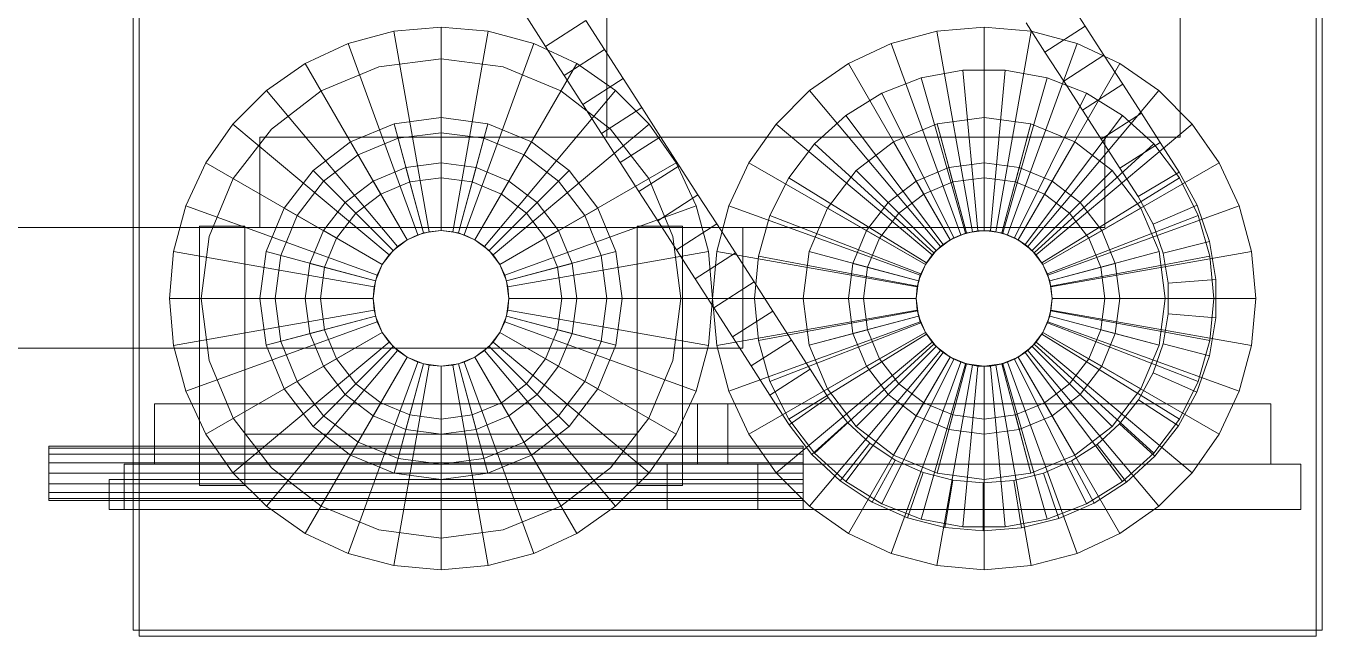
# Model space of a CAD drawing. Header units: millimetres. Extents: x -191664 to 191490, y -197311 to 10263.
# Drawn here: x 57129.5 to 57559.1, y 1814.5 to 2016.9 of the extents above; entities that cross this region are included whole.
import ezdxf

# ---------------------------------------------------------------- set-up
doc = ezdxf.new("R2010")
doc.units = ezdxf.units.MM
doc.layers.add('lateral_secador', color=7, linetype='Continuous', lineweight=0)

msp = doc.modelspace()

# ---------------------------------------------------------------- linework, layer by layer
at = {"layer": 'lateral_secador', "color": 55, "true_color": 0xb9a24b}
for p, q in [((57165.12, 2316.5), (57165.12, 1816.5)), ((57559.12, 1816.5), (57559.12, 2316.5)), ((57165.12, 1816.5), (57167.12, 1816.5)), ((57167.12, 1816.5), (57167.12, 1814.5)), ((57167.12, 1814.5), (57557.12, 1814.5)), ((57557.12, 1814.5), (57557.12, 1816.5)), ((57557.12, 1816.5), (57559.12, 1816.5))]:
    msp.add_line(p, q, dxfattribs=at)
at = {"layer": 'lateral_secador', "color": 43, "true_color": 0xc7ad4e}
for p, q in [((57167.12, 2316.5), (57167.12, 1816.5)), ((57557.12, 1816.5), (57557.12, 2316.5)), ((57167.12, 1816.5), (57557.12, 1816.5))]:
    msp.add_line(p, q, dxfattribs=at)
at = {"layer": 'lateral_secador', "color": 8, "true_color": 0x657a85}
for p, q in [((57474.45, 2026.48), (57480.64, 2016.84)), ((57301.75, 2010.13), (57295.55, 2019.77)), ((57315.11, 2018.72), (57301.75, 2010.13)), ((57321.3, 2009.08), (57315.11, 2018.72)), ((57461.09, 2017.9), (57467.28, 2008.26)), ((57467.28, 2008.26), (57480.64, 2016.84)), ((57480.64, 2016.84), (57486.84, 2007.21)), ((57307.94, 2000.49), (57301.75, 2010.13)), ((57321.3, 2009.08), (57307.94, 2000.49)), ((57327.5, 1999.44), (57321.3, 2009.08)), ((57467.28, 2008.26), (57473.48, 1998.62)), ((57473.48, 1998.62), (57486.84, 2007.21)), ((57486.84, 2007.21), (57493.03, 1997.57)), ((57314.14, 1990.86), (57307.94, 2000.49)), ((57327.5, 1999.44), (57314.14, 1990.86)), ((57333.69, 1989.8), (57327.5, 1999.44)), ((57473.48, 1998.62), (57479.68, 1988.98)), ((57479.68, 1988.98), (57493.03, 1997.57)), ((57493.03, 1997.57), (57499.23, 1987.93)), ((57320.34, 1981.22), (57314.14, 1990.86)), ((57333.69, 1989.8), (57320.34, 1981.22)), ((57339.89, 1980.17), (57333.69, 1989.8)), ((57479.68, 1988.98), (57485.87, 1979.34)), ((57485.87, 1979.34), (57499.23, 1987.93)), ((57499.23, 1987.93), (57505.43, 1978.29)), ((57326.53, 1971.58), (57320.34, 1981.22)), ((57339.89, 1980.17), (57326.53, 1971.58)), ((57346.09, 1970.53), (57339.89, 1980.17)), ((57485.87, 1979.34), (57492.07, 1969.7)), ((57492.07, 1969.7), (57505.43, 1978.29)), ((57505.43, 1978.29), (57511.78, 1968.4)), ((57332.73, 1961.94), (57326.53, 1971.58)), ((57346.09, 1970.53), (57332.73, 1961.94)), ((57352.28, 1960.89), (57346.09, 1970.53)), ((57492.07, 1969.7), (57498.11, 1960.32)), ((57498.11, 1960.32), (57511.78, 1968.4)), ((57511.78, 1968.4), (57517.67, 1957.49)), ((57338.92, 1952.3), (57332.73, 1961.94)), ((57352.28, 1960.89), (57338.92, 1952.3)), ((57358.48, 1951.25), (57352.28, 1960.89)), ((57498.11, 1960.32), (57503.13, 1951.1)), ((57503.13, 1951.1), (57517.67, 1957.49)), ((57517.67, 1957.49), (57521.81, 1945.42)), ((57345.12, 1942.66), (57338.92, 1952.3)), ((57358.48, 1951.25), (57345.12, 1942.66)), ((57364.68, 1941.61), (57358.48, 1951.25)), ((57503.13, 1951.1), (57506.42, 1941.52)), ((57351.32, 1933.02), (57345.12, 1942.66)), ((57506.42, 1941.52), (57521.81, 1945.42)), ((57521.81, 1945.42), (57523.91, 1932.83)), ((57364.68, 1941.61), (57351.32, 1933.02)), ((57370.87, 1931.97), (57364.68, 1941.61)), ((57506.42, 1941.52), (57508.08, 1931.53)), ((57357.51, 1923.39), (57351.32, 1933.02)), ((57370.87, 1931.97), (57357.51, 1923.39)), ((57377.07, 1922.33), (57370.87, 1931.97)), ((57508.08, 1931.53), (57523.91, 1932.83)), ((57508.08, 1931.53), (57508.08, 1921.4)), ((57523.91, 1932.83), (57523.9, 1920.07)), ((57363.71, 1913.75), (57357.51, 1923.39)), ((57377.07, 1922.33), (57363.71, 1913.75)), ((57383.26, 1912.7), (57377.07, 1922.33)), ((57508.08, 1921.4), (57506.4, 1911.41)), ((57508.08, 1921.4), (57523.9, 1920.07)), ((57523.9, 1920.07), (57521.79, 1907.49)), ((57369.91, 1904.11), (57363.71, 1913.75)), ((57383.26, 1912.7), (57369.91, 1904.11)), ((57389.46, 1903.06), (57383.26, 1912.7)), ((57506.4, 1911.41), (57503.1, 1901.83)), ((57506.4, 1911.41), (57521.79, 1907.49)), ((57521.79, 1907.49), (57517.63, 1895.43)), ((57376.1, 1894.47), (57369.91, 1904.11)), ((57389.46, 1903.06), (57376.1, 1894.47)), ((57395.47, 1893.69), (57389.46, 1903.06)), ((57503.1, 1901.83), (57498.26, 1892.93)), ((57503.1, 1901.83), (57517.63, 1895.43)), ((57382.48, 1884.56), (57376.1, 1894.47)), ((57517.63, 1895.43), (57511.53, 1884.22)), ((57395.47, 1893.69), (57382.48, 1884.56)), ((57401.82, 1885.38), (57395.47, 1893.69)), ((57498.26, 1892.93), (57492.02, 1884.95)), ((57498.26, 1892.93), (57511.53, 1884.22)), ((57390.06, 1874.71), (57382.48, 1884.56)), ((57401.82, 1885.38), (57390.06, 1874.71)), ((57409.23, 1878.47), (57401.82, 1885.38)), ((57492.02, 1884.95), (57484.55, 1878.11)), ((57492.02, 1884.95), (57503.67, 1874.17)), ((57511.53, 1884.22), (57503.67, 1874.17)), ((57409.23, 1878.47), (57399.39, 1866)), ((57417.67, 1872.88), (57409.23, 1878.47)), ((57484.55, 1878.11), (57476.05, 1872.6)), ((57484.55, 1878.11), (57494.26, 1865.55)), ((57399.39, 1866), (57390.06, 1874.71)), ((57503.67, 1874.17), (57494.26, 1865.55)), ((57417.67, 1872.88), (57410.03, 1858.96)), ((57426.93, 1868.75), (57417.67, 1872.88)), ((57426.93, 1868.75), (57421.69, 1853.76)), ((57436.73, 1866.21), (57426.93, 1868.75)), ((57476.05, 1872.6), (57466.76, 1868.56)), ((57476.05, 1872.6), (57483.56, 1858.61)), ((57410.03, 1858.96), (57399.39, 1866)), ((57436.73, 1866.21), (57434.04, 1850.56)), ((57446.83, 1865.32), (57436.73, 1866.21)), ((57446.83, 1865.32), (57446.75, 1849.45)), ((57456.92, 1866.12), (57446.83, 1865.32)), ((57466.76, 1868.56), (57456.92, 1866.12)), ((57456.92, 1866.12), (57459.47, 1850.44)), ((57466.76, 1868.56), (57471.85, 1853.52)), ((57494.26, 1865.55), (57483.56, 1858.61)), ((57421.69, 1853.76), (57410.03, 1858.96)), ((57483.56, 1858.61), (57471.85, 1853.52)), ((57434.04, 1850.56), (57421.69, 1853.76)), ((57471.85, 1853.52), (57459.47, 1850.44)), ((57446.75, 1849.45), (57434.04, 1850.56)), ((57459.47, 1850.44), (57446.75, 1849.45))]:
    msp.add_line(p, q, dxfattribs=at)
at = {"layer": 'lateral_secador', "color": 142, "true_color": 0x159eb4}
for p, q in [((57322.12, 2020), (57322.12, 1980)), ((57512.12, 1980), (57512.12, 2020)), ((57322.12, 1980), (57512.12, 1980))]:
    msp.add_line(p, q, dxfattribs=at)
at = {"layer": 'lateral_secador', "color": 252, "true_color": 0x8ba19a}
for p, q in [((57251.49, 2015.13), (57236.33, 2011.07)), ((57267.12, 2016.5), (57251.49, 2015.13)), ((57263.21, 1948.66), (57251.49, 2015.13)), ((57282.74, 2015.13), (57267.12, 2016.5)), ((57267.12, 1949), (57267.12, 2016.5)), ((57271.02, 1948.66), (57282.74, 2015.13)), ((57297.9, 2011.07), (57282.74, 2015.13)), ((57431.49, 2015.13), (57416.33, 2011.07)), ((57447.12, 2016.5), (57431.49, 2015.13)), ((57443.21, 1948.66), (57431.49, 2015.13)), ((57462.74, 2015.13), (57447.12, 2016.5)), ((57447.12, 1949), (57447.12, 2016.5)), ((57451.02, 1948.66), (57462.74, 2015.13)), ((57477.9, 2011.07), (57462.74, 2015.13)), ((57236.33, 2011.07), (57222.12, 2004.44)), ((57259.42, 1947.64), (57236.33, 2011.07)), ((57274.81, 1947.64), (57297.9, 2011.07)), ((57312.12, 2004.44), (57297.9, 2011.07)), ((57416.33, 2011.07), (57402.12, 2004.44)), ((57439.42, 1947.64), (57416.33, 2011.07)), ((57454.81, 1947.64), (57477.9, 2011.07)), ((57492.12, 2004.44), (57477.9, 2011.07)), ((57222.12, 2004.44), (57209.26, 1995.44)), ((57255.87, 1945.99), (57222.12, 2004.44)), ((57278.37, 1945.99), (57312.12, 2004.44)), ((57324.97, 1995.44), (57312.12, 2004.44)), ((57402.12, 2004.44), (57389.26, 1995.44)), ((57435.87, 1945.99), (57402.12, 2004.44)), ((57440.09, 2002.29), (57426.29, 1999.71)), ((57454.14, 2002.29), (57440.09, 2002.29)), ((57445.04, 1948.9), (57440.09, 2002.29)), ((57449.19, 1948.9), (57454.14, 2002.29)), ((57467.95, 1999.71), (57454.14, 2002.29)), ((57458.37, 1945.99), (57492.12, 2004.44)), ((57504.97, 1995.44), (57492.12, 2004.44)), ((57426.29, 1999.71), (57413.19, 1994.64)), ((57440.96, 1948.14), (57426.29, 1999.71)), ((57453.27, 1948.14), (57467.95, 1999.71)), ((57481.04, 1994.64), (57467.95, 1999.71)), ((57209.26, 1995.44), (57198.17, 1984.35)), ((57252.65, 1943.74), (57209.26, 1995.44)), ((57281.58, 1943.74), (57324.97, 1995.44)), ((57336.06, 1984.35), (57324.97, 1995.44)), ((57389.26, 1995.44), (57378.17, 1984.35)), ((57432.65, 1943.74), (57389.26, 1995.44)), ((57413.19, 1994.64), (57401.25, 1987.24)), ((57437.09, 1946.64), (57413.19, 1994.64)), ((57457.14, 1946.64), (57481.04, 1994.64)), ((57461.58, 1943.74), (57504.97, 1995.44)), ((57492.99, 1987.24), (57481.04, 1994.64)), ((57516.06, 1984.35), (57504.97, 1995.44)), ((57267.12, 1986.5), (57251.59, 1984.46)), ((57282.64, 1984.46), (57267.12, 1986.5)), ((57267.12, 1966.5), (57267.12, 1986.5)), ((57267.12, 1949), (57267.12, 1986.5)), ((57401.25, 1987.24), (57390.87, 1977.78)), ((57433.56, 1944.46), (57401.25, 1987.24)), ((57447.12, 1986.5), (57431.59, 1984.46)), ((57462.64, 1984.46), (57447.12, 1986.5)), ((57447.12, 1966.5), (57447.12, 1986.5)), ((57447.12, 1949), (57447.12, 1986.5)), ((57460.68, 1944.46), (57492.99, 1987.24)), ((57503.37, 1977.78), (57492.99, 1987.24)), ((57198.17, 1984.35), (57189.17, 1971.5)), ((57249.88, 1940.96), (57198.17, 1984.35)), ((57251.59, 1984.46), (57237.12, 1978.46)), ((57256.76, 1965.14), (57251.59, 1984.46)), ((57261.29, 1948.23), (57251.59, 1984.46)), ((57272.94, 1948.23), (57282.64, 1984.46)), ((57277.47, 1965.14), (57282.64, 1984.46)), ((57297.12, 1978.46), (57282.64, 1984.46)), ((57284.35, 1940.96), (57336.06, 1984.35)), ((57345.06, 1971.5), (57336.06, 1984.35)), ((57378.17, 1984.35), (57369.17, 1971.5)), ((57429.88, 1940.96), (57378.17, 1984.35)), ((57431.59, 1984.46), (57417.12, 1978.46)), ((57436.76, 1965.14), (57431.59, 1984.46)), ((57441.29, 1948.23), (57431.59, 1984.46)), ((57452.94, 1948.23), (57462.64, 1984.46)), ((57457.47, 1965.14), (57462.64, 1984.46)), ((57477.12, 1978.46), (57462.64, 1984.46)), ((57464.35, 1940.96), (57516.06, 1984.35)), ((57525.06, 1971.5), (57516.06, 1984.35)), ((57237.12, 1978.46), (57224.69, 1968.93)), ((57247.12, 1961.14), (57237.12, 1978.46)), ((57255.87, 1945.99), (57237.12, 1978.46)), ((57278.37, 1945.99), (57297.12, 1978.46)), ((57287.12, 1961.14), (57297.12, 1978.46)), ((57309.54, 1968.93), (57297.12, 1978.46)), ((57390.87, 1977.78), (57382.4, 1966.57)), ((57430.49, 1941.66), (57390.87, 1977.78)), ((57417.12, 1978.46), (57404.69, 1968.93)), ((57427.12, 1961.14), (57417.12, 1978.46)), ((57435.87, 1945.99), (57417.12, 1978.46)), ((57458.37, 1945.99), (57477.12, 1978.46)), ((57463.74, 1941.66), (57503.37, 1977.78)), ((57467.12, 1961.14), (57477.12, 1978.46)), ((57489.54, 1968.93), (57477.12, 1978.46)), ((57511.83, 1966.57), (57503.37, 1977.78)), ((57189.17, 1971.5), (57182.54, 1957.28)), ((57247.63, 1937.75), (57189.17, 1971.5)), ((57224.69, 1968.93), (57215.15, 1956.5)), ((57238.83, 1954.78), (57224.69, 1968.93)), ((57251.21, 1942.41), (57224.69, 1968.93)), ((57255.47, 1969.97), (57244.62, 1965.47)), ((57267.12, 1971.5), (57255.47, 1969.97)), ((57261.29, 1948.23), (57255.47, 1969.97)), ((57278.76, 1969.97), (57267.12, 1971.5)), ((57267.12, 1949), (57267.12, 1971.5)), ((57272.94, 1948.23), (57278.76, 1969.97)), ((57289.62, 1965.47), (57278.76, 1969.97)), ((57283.03, 1942.41), (57309.54, 1968.93)), ((57286.6, 1937.75), (57345.06, 1971.5)), ((57295.4, 1954.78), (57309.54, 1968.93)), ((57319.08, 1956.5), (57309.54, 1968.93)), ((57351.69, 1957.28), (57345.06, 1971.5)), ((57369.17, 1971.5), (57362.54, 1957.28)), ((57427.63, 1937.75), (57369.17, 1971.5)), ((57404.69, 1968.93), (57395.15, 1956.5)), ((57418.83, 1954.78), (57404.69, 1968.93)), ((57431.21, 1942.41), (57404.69, 1968.93)), ((57435.47, 1969.97), (57424.62, 1965.47)), ((57447.12, 1971.5), (57435.47, 1969.97)), ((57441.29, 1948.23), (57435.47, 1969.97)), ((57458.76, 1969.97), (57447.12, 1971.5)), ((57447.12, 1949), (57447.12, 1971.5)), ((57452.94, 1948.23), (57458.76, 1969.97)), ((57469.62, 1965.47), (57458.76, 1969.97)), ((57463.03, 1942.41), (57489.54, 1968.93)), ((57466.6, 1937.75), (57525.06, 1971.5)), ((57475.4, 1954.78), (57489.54, 1968.93)), ((57499.08, 1956.5), (57489.54, 1968.93)), ((57531.69, 1957.28), (57525.06, 1971.5)), ((57244.62, 1965.47), (57235.3, 1958.32)), ((57255.87, 1945.99), (57244.62, 1965.47)), ((57278.37, 1945.99), (57289.62, 1965.47)), ((57298.94, 1958.32), (57289.62, 1965.47)), ((57382.4, 1966.57), (57376.14, 1954)), ((57427.99, 1938.34), (57382.4, 1966.57)), ((57424.62, 1965.47), (57415.3, 1958.32)), ((57435.87, 1945.99), (57424.62, 1965.47)), ((57427.12, 1961.14), (57436.76, 1965.14)), ((57436.76, 1965.14), (57447.12, 1966.5)), ((57447.12, 1966.5), (57457.47, 1965.14)), ((57457.47, 1965.14), (57467.12, 1961.14)), ((57458.37, 1945.99), (57469.62, 1965.47)), ((57466.25, 1938.34), (57511.83, 1966.57)), ((57478.94, 1958.32), (57469.62, 1965.47)), ((57518.09, 1954), (57511.83, 1966.57)), ((57418.83, 1954.78), (57427.12, 1961.14)), ((57467.12, 1961.14), (57475.4, 1954.78)), ((57182.54, 1957.28), (57178.48, 1942.13)), ((57245.97, 1934.2), (57182.54, 1957.28)), ((57215.15, 1956.5), (57209.16, 1942.03)), ((57232.47, 1946.5), (57215.15, 1956.5)), ((57247.63, 1937.75), (57215.15, 1956.5)), ((57235.3, 1958.32), (57228.14, 1949)), ((57251.21, 1942.41), (57235.3, 1958.32)), ((57283.03, 1942.41), (57298.94, 1958.32)), ((57286.6, 1937.75), (57319.08, 1956.5)), ((57288.26, 1934.2), (57351.69, 1957.28)), ((57306.09, 1949), (57298.94, 1958.32)), ((57301.76, 1946.5), (57319.08, 1956.5)), ((57325.07, 1942.03), (57319.08, 1956.5)), ((57355.75, 1942.13), (57351.69, 1957.28)), ((57362.54, 1957.28), (57358.48, 1942.13)), ((57425.97, 1934.2), (57362.54, 1957.28)), ((57395.15, 1956.5), (57389.16, 1942.03)), ((57412.47, 1946.5), (57395.15, 1956.5)), ((57427.63, 1937.75), (57395.15, 1956.5)), ((57415.3, 1958.32), (57408.14, 1949)), ((57412.47, 1946.5), (57418.83, 1954.78)), ((57431.21, 1942.41), (57415.3, 1958.32)), ((57463.03, 1942.41), (57478.94, 1958.32)), ((57466.6, 1937.75), (57499.08, 1956.5)), ((57468.26, 1934.2), (57531.69, 1957.28)), ((57475.4, 1954.78), (57481.76, 1946.5)), ((57486.09, 1949), (57478.94, 1958.32)), ((57481.76, 1946.5), (57499.08, 1956.5)), ((57505.07, 1942.03), (57499.08, 1956.5)), ((57535.75, 1942.13), (57531.69, 1957.28)), ((57376.14, 1954), (57372.3, 1940.49)), ((57426.14, 1934.63), (57376.14, 1954)), ((57468.1, 1934.63), (57518.09, 1954)), ((57521.94, 1940.49), (57518.09, 1954)), ((57228.14, 1949), (57223.65, 1938.15)), ((57247.63, 1937.75), (57228.14, 1949)), ((57252.65, 1943.74), (57255.87, 1945.99)), ((57255.87, 1945.99), (57259.42, 1947.64)), ((57259.42, 1947.64), (57263.21, 1948.66)), ((57263.21, 1948.66), (57267.12, 1949)), ((57267.12, 1949), (57271.02, 1948.66)), ((57271.02, 1948.66), (57274.81, 1947.64)), ((57274.81, 1947.64), (57278.37, 1945.99)), ((57278.37, 1945.99), (57281.58, 1943.74)), ((57286.6, 1937.75), (57306.09, 1949)), ((57310.58, 1938.15), (57306.09, 1949)), ((57408.14, 1949), (57403.65, 1938.15)), ((57427.63, 1937.75), (57408.14, 1949)), ((57408.48, 1936.85), (57412.47, 1946.5)), ((57432.65, 1943.74), (57435.87, 1945.99)), ((57433.56, 1944.46), (57437.09, 1946.64)), ((57435.87, 1945.99), (57439.42, 1947.64)), ((57437.09, 1946.64), (57440.96, 1948.14)), ((57439.42, 1947.64), (57443.21, 1948.66)), ((57440.96, 1948.14), (57445.04, 1948.9)), ((57443.21, 1948.66), (57447.12, 1949)), ((57445.04, 1948.9), (57449.19, 1948.9)), ((57447.12, 1949), (57451.02, 1948.66)), ((57449.19, 1948.9), (57453.27, 1948.14)), ((57451.02, 1948.66), (57454.81, 1947.64)), ((57453.27, 1948.14), (57457.14, 1946.64)), ((57454.81, 1947.64), (57458.37, 1945.99)), ((57457.14, 1946.64), (57460.68, 1944.46)), ((57458.37, 1945.99), (57461.58, 1943.74)), ((57466.6, 1937.75), (57486.09, 1949)), ((57481.76, 1946.5), (57485.75, 1936.85)), ((57490.58, 1938.15), (57486.09, 1949)), ((57178.48, 1942.13), (57177.12, 1926.5)), ((57244.96, 1930.41), (57178.48, 1942.13)), ((57209.16, 1942.03), (57207.12, 1926.5)), ((57228.48, 1936.85), (57209.16, 1942.03)), ((57245.38, 1932.32), (57209.16, 1942.03)), ((57249.88, 1940.96), (57252.65, 1943.74)), ((57281.58, 1943.74), (57284.35, 1940.96)), ((57288.85, 1932.32), (57325.07, 1942.03)), ((57289.27, 1930.41), (57355.75, 1942.13)), ((57305.75, 1936.85), (57325.07, 1942.03)), ((57327.12, 1926.5), (57325.07, 1942.03)), ((57357.12, 1926.5), (57355.75, 1942.13)), ((57358.48, 1942.13), (57357.12, 1926.5)), ((57424.96, 1930.41), (57358.48, 1942.13)), ((57389.16, 1942.03), (57387.12, 1926.5)), ((57408.48, 1936.85), (57389.16, 1942.03)), ((57425.38, 1932.32), (57389.16, 1942.03)), ((57429.88, 1940.96), (57432.65, 1943.74)), ((57430.49, 1941.66), (57433.56, 1944.46)), ((57460.68, 1944.46), (57463.74, 1941.66)), ((57461.58, 1943.74), (57464.35, 1940.96)), ((57468.85, 1932.32), (57505.07, 1942.03)), ((57469.27, 1930.41), (57535.75, 1942.13)), ((57485.75, 1936.85), (57505.07, 1942.03)), ((57507.12, 1926.5), (57505.07, 1942.03)), ((57537.12, 1926.5), (57535.75, 1942.13)), ((57223.65, 1938.15), (57222.12, 1926.5)), ((57245.38, 1932.32), (57223.65, 1938.15)), ((57245.97, 1934.2), (57247.63, 1937.75)), ((57247.63, 1937.75), (57249.88, 1940.96)), ((57284.35, 1940.96), (57286.6, 1937.75)), ((57286.6, 1937.75), (57288.26, 1934.2)), ((57288.85, 1932.32), (57310.58, 1938.15)), ((57312.12, 1926.5), (57310.58, 1938.15)), ((57372.3, 1940.49), (57371, 1926.5)), ((57425, 1930.63), (57372.3, 1940.49)), ((57403.65, 1938.15), (57402.12, 1926.5)), ((57425.38, 1932.32), (57403.65, 1938.15)), ((57425.97, 1934.2), (57427.63, 1937.75)), ((57426.14, 1934.63), (57427.99, 1938.34)), ((57427.63, 1937.75), (57429.88, 1940.96)), ((57427.99, 1938.34), (57430.49, 1941.66)), ((57463.74, 1941.66), (57466.25, 1938.34)), ((57464.35, 1940.96), (57466.6, 1937.75)), ((57466.25, 1938.34), (57468.1, 1934.63)), ((57466.6, 1937.75), (57468.26, 1934.2)), ((57468.85, 1932.32), (57490.58, 1938.15)), ((57469.23, 1930.63), (57521.94, 1940.49)), ((57492.12, 1926.5), (57490.58, 1938.15)), ((57523.23, 1926.5), (57521.94, 1940.49)), ((57244.96, 1930.41), (57245.97, 1934.2)), ((57288.26, 1934.2), (57289.27, 1930.41)), ((57407.12, 1926.5), (57408.48, 1936.85)), ((57424.96, 1930.41), (57425.97, 1934.2)), ((57425, 1930.63), (57426.14, 1934.63)), ((57468.1, 1934.63), (57469.23, 1930.63)), ((57468.26, 1934.2), (57469.27, 1930.41)), ((57485.75, 1936.85), (57487.12, 1926.5)), ((57244.62, 1926.5), (57244.96, 1930.41)), ((57289.27, 1930.41), (57289.62, 1926.5)), ((57424.62, 1926.5), (57425, 1930.63)), ((57424.62, 1926.5), (57424.96, 1930.41)), ((57469.23, 1930.63), (57469.62, 1926.5)), ((57469.27, 1930.41), (57469.62, 1926.5)), ((57244.62, 1926.5), (57177.12, 1926.5)), ((57177.12, 1926.5), (57178.48, 1910.87)), ((57227.12, 1926.5), (57207.12, 1926.5)), ((57207.12, 1926.5), (57209.16, 1910.97)), ((57244.62, 1926.5), (57207.12, 1926.5)), ((57244.62, 1926.5), (57222.12, 1926.5)), ((57222.12, 1926.5), (57223.65, 1914.85)), ((57244.96, 1922.59), (57244.62, 1926.5)), ((57289.62, 1926.5), (57289.27, 1922.59)), ((57327.12, 1926.5), (57289.62, 1926.5)), ((57312.12, 1926.5), (57289.62, 1926.5)), ((57357.12, 1926.5), (57289.62, 1926.5)), ((57327.12, 1926.5), (57307.12, 1926.5)), ((57310.58, 1914.85), (57312.12, 1926.5)), ((57325.07, 1910.97), (57327.12, 1926.5)), ((57355.75, 1910.87), (57357.12, 1926.5)), ((57424.62, 1926.5), (57357.12, 1926.5)), ((57357.12, 1926.5), (57358.48, 1910.87)), ((57424.62, 1926.5), (57371, 1926.5)), ((57371, 1926.5), (57372.3, 1912.51)), ((57407.12, 1926.5), (57387.12, 1926.5)), ((57387.12, 1926.5), (57389.16, 1910.97)), ((57424.62, 1926.5), (57387.12, 1926.5)), ((57424.62, 1926.5), (57402.12, 1926.5)), ((57402.12, 1926.5), (57403.65, 1914.85)), ((57408.48, 1916.15), (57407.12, 1926.5)), ((57425, 1922.37), (57424.62, 1926.5)), ((57424.96, 1922.59), (57424.62, 1926.5)), ((57469.62, 1926.5), (57469.23, 1922.37)), ((57469.62, 1926.5), (57469.27, 1922.59)), ((57507.12, 1926.5), (57469.62, 1926.5)), ((57492.12, 1926.5), (57469.62, 1926.5)), ((57523.23, 1926.5), (57469.62, 1926.5)), ((57537.12, 1926.5), (57469.62, 1926.5)), ((57487.12, 1926.5), (57485.75, 1916.15)), ((57507.12, 1926.5), (57487.12, 1926.5)), ((57490.58, 1914.85), (57492.12, 1926.5)), ((57505.07, 1910.97), (57507.12, 1926.5)), ((57521.94, 1912.51), (57523.23, 1926.5)), ((57535.75, 1910.87), (57537.12, 1926.5)), ((57244.96, 1922.59), (57178.48, 1910.87)), ((57245.38, 1920.68), (57209.16, 1910.97)), ((57245.38, 1920.68), (57223.65, 1914.85)), ((57245.97, 1918.8), (57244.96, 1922.59)), ((57289.27, 1922.59), (57288.26, 1918.8)), ((57288.85, 1920.68), (57325.07, 1910.97)), ((57288.85, 1920.68), (57310.58, 1914.85)), ((57289.27, 1922.59), (57355.75, 1910.87)), ((57424.96, 1922.59), (57358.48, 1910.87)), ((57425, 1922.37), (57372.3, 1912.51)), ((57425.38, 1920.68), (57389.16, 1910.97)), ((57425.38, 1920.68), (57403.65, 1914.85)), ((57425.97, 1918.8), (57424.96, 1922.59)), ((57426.14, 1918.37), (57425, 1922.37)), ((57469.23, 1922.37), (57468.1, 1918.37)), ((57469.27, 1922.59), (57468.26, 1918.8)), ((57468.85, 1920.68), (57505.07, 1910.97)), ((57468.85, 1920.68), (57490.58, 1914.85)), ((57469.23, 1922.37), (57521.94, 1912.51)), ((57469.27, 1922.59), (57535.75, 1910.87)), ((57245.97, 1918.8), (57182.54, 1895.72)), ((57228.48, 1916.15), (57209.16, 1910.97)), ((57247.63, 1915.25), (57245.97, 1918.8)), ((57288.26, 1918.8), (57286.6, 1915.25)), ((57288.26, 1918.8), (57351.69, 1895.72)), ((57305.75, 1916.15), (57325.07, 1910.97)), ((57425.97, 1918.8), (57362.54, 1895.72)), ((57426.14, 1918.37), (57376.14, 1899)), ((57408.48, 1916.15), (57389.16, 1910.97)), ((57412.47, 1906.5), (57408.48, 1916.15)), ((57427.63, 1915.25), (57425.97, 1918.8)), ((57427.99, 1914.66), (57426.14, 1918.37)), ((57468.1, 1918.37), (57466.25, 1914.66)), ((57468.26, 1918.8), (57466.6, 1915.25)), ((57468.1, 1918.37), (57518.09, 1899)), ((57468.26, 1918.8), (57531.69, 1895.72)), ((57485.75, 1916.15), (57481.76, 1906.5)), ((57485.75, 1916.15), (57505.07, 1910.97)), ((57247.63, 1915.25), (57189.17, 1881.5)), ((57249.88, 1912.04), (57198.17, 1868.65)), ((57247.63, 1915.25), (57215.15, 1896.5)), ((57223.65, 1914.85), (57228.14, 1904)), ((57247.63, 1915.25), (57228.14, 1904)), ((57249.88, 1912.04), (57247.63, 1915.25)), ((57252.65, 1909.26), (57249.88, 1912.04)), ((57284.35, 1912.04), (57281.58, 1909.26)), ((57286.6, 1915.25), (57284.35, 1912.04)), ((57284.35, 1912.04), (57336.06, 1868.65)), ((57286.6, 1915.25), (57319.08, 1896.5)), ((57286.6, 1915.25), (57306.09, 1904)), ((57286.6, 1915.25), (57345.06, 1881.5)), ((57306.09, 1904), (57310.58, 1914.85)), ((57427.63, 1915.25), (57369.17, 1881.5)), ((57372.3, 1912.51), (57376.14, 1899)), ((57429.88, 1912.04), (57378.17, 1868.65)), ((57427.99, 1914.66), (57382.4, 1886.43)), ((57427.63, 1915.25), (57395.15, 1896.5)), ((57403.65, 1914.85), (57408.14, 1904)), ((57427.63, 1915.25), (57408.14, 1904)), ((57429.88, 1912.04), (57427.63, 1915.25)), ((57430.49, 1911.34), (57427.99, 1914.66)), ((57432.65, 1909.26), (57429.88, 1912.04)), ((57464.35, 1912.04), (57461.58, 1909.26)), ((57466.25, 1914.66), (57463.74, 1911.34)), ((57466.6, 1915.25), (57464.35, 1912.04)), ((57464.35, 1912.04), (57516.06, 1868.65)), ((57466.25, 1914.66), (57511.83, 1886.43)), ((57466.6, 1915.25), (57499.08, 1896.5)), ((57466.6, 1915.25), (57486.09, 1904)), ((57466.6, 1915.25), (57525.06, 1881.5)), ((57486.09, 1904), (57490.58, 1914.85)), ((57518.09, 1899), (57521.94, 1912.51)), ((57178.48, 1910.87), (57182.54, 1895.72)), ((57209.16, 1910.97), (57215.15, 1896.5)), ((57252.65, 1909.26), (57209.26, 1857.56)), ((57251.21, 1910.59), (57224.69, 1884.07)), ((57251.21, 1910.59), (57235.3, 1894.68)), ((57255.87, 1907.01), (57252.65, 1909.26)), ((57281.58, 1909.26), (57278.37, 1907.01)), ((57281.58, 1909.26), (57324.97, 1857.56)), ((57283.03, 1910.59), (57309.54, 1884.07)), ((57283.03, 1910.59), (57298.94, 1894.68)), ((57319.08, 1896.5), (57325.07, 1910.97)), ((57351.69, 1895.72), (57355.75, 1910.87)), ((57358.48, 1910.87), (57362.54, 1895.72)), ((57389.16, 1910.97), (57395.15, 1896.5)), ((57432.65, 1909.26), (57389.26, 1857.56)), ((57430.49, 1911.34), (57390.87, 1875.22)), ((57433.56, 1908.54), (57401.25, 1865.76)), ((57431.21, 1910.59), (57404.69, 1884.07)), ((57431.21, 1910.59), (57415.3, 1894.68)), ((57433.56, 1908.54), (57430.49, 1911.34)), ((57435.87, 1907.01), (57432.65, 1909.26)), ((57437.09, 1906.36), (57433.56, 1908.54)), ((57460.68, 1908.54), (57457.14, 1906.36)), ((57461.58, 1909.26), (57458.37, 1907.01)), ((57463.74, 1911.34), (57460.68, 1908.54)), ((57460.68, 1908.54), (57492.99, 1865.76)), ((57461.58, 1909.26), (57504.97, 1857.56)), ((57463.03, 1910.59), (57489.54, 1884.07)), ((57463.03, 1910.59), (57478.94, 1894.68)), ((57463.74, 1911.34), (57503.37, 1875.22)), ((57499.08, 1896.5), (57505.07, 1910.97)), ((57531.69, 1895.72), (57535.75, 1910.87)), ((57232.47, 1906.5), (57215.15, 1896.5)), ((57255.87, 1907.01), (57222.12, 1848.56)), ((57228.14, 1904), (57235.3, 1894.68)), ((57259.42, 1905.36), (57236.33, 1841.93)), ((57255.87, 1907.01), (57237.12, 1874.54)), ((57255.87, 1907.01), (57244.62, 1887.53)), ((57263.21, 1904.34), (57251.49, 1837.87)), ((57261.29, 1904.77), (57251.59, 1868.54)), ((57261.29, 1904.77), (57255.47, 1883.03)), ((57259.42, 1905.36), (57255.87, 1907.01)), ((57263.21, 1904.34), (57259.42, 1905.36)), ((57267.12, 1904), (57263.21, 1904.34)), ((57271.02, 1904.34), (57267.12, 1904)), ((57267.12, 1904), (57267.12, 1866.5)), ((57267.12, 1904), (57267.12, 1881.5)), ((57267.12, 1904), (57267.12, 1836.5)), ((57274.81, 1905.36), (57271.02, 1904.34)), ((57271.02, 1904.34), (57282.74, 1837.87)), ((57272.94, 1904.77), (57282.64, 1868.54)), ((57272.94, 1904.77), (57278.76, 1883.03)), ((57278.37, 1907.01), (57274.81, 1905.36)), ((57274.81, 1905.36), (57297.9, 1841.93)), ((57278.37, 1907.01), (57297.12, 1874.54)), ((57278.37, 1907.01), (57289.62, 1887.53)), ((57278.37, 1907.01), (57312.12, 1848.56)), ((57298.94, 1894.68), (57306.09, 1904)), ((57301.76, 1906.5), (57319.08, 1896.5)), ((57412.47, 1906.5), (57395.15, 1896.5)), ((57435.87, 1907.01), (57402.12, 1848.56)), ((57408.14, 1904), (57415.3, 1894.68)), ((57418.83, 1898.22), (57412.47, 1906.5)), ((57437.09, 1906.36), (57413.19, 1858.36)), ((57439.42, 1905.36), (57416.33, 1841.93)), ((57435.87, 1907.01), (57417.12, 1874.54)), ((57435.87, 1907.01), (57424.62, 1887.53)), ((57440.96, 1904.86), (57426.29, 1853.29)), ((57443.21, 1904.34), (57431.49, 1837.87)), ((57441.29, 1904.77), (57431.59, 1868.54)), ((57441.29, 1904.77), (57435.47, 1883.03)), ((57439.42, 1905.36), (57435.87, 1907.01)), ((57440.96, 1904.86), (57437.09, 1906.36)), ((57443.21, 1904.34), (57439.42, 1905.36)), ((57445.04, 1904.1), (57440.09, 1850.71)), ((57445.04, 1904.1), (57440.96, 1904.86)), ((57447.12, 1904), (57443.21, 1904.34)), ((57449.19, 1904.1), (57445.04, 1904.1)), ((57451.02, 1904.34), (57447.12, 1904)), ((57447.12, 1904), (57447.12, 1866.5)), ((57447.12, 1904), (57447.12, 1881.5)), ((57447.12, 1904), (57447.12, 1836.5)), ((57453.27, 1904.86), (57449.19, 1904.1)), ((57449.19, 1904.1), (57454.14, 1850.71)), ((57454.81, 1905.36), (57451.02, 1904.34)), ((57451.02, 1904.34), (57462.74, 1837.87)), ((57452.94, 1904.77), (57462.64, 1868.54)), ((57452.94, 1904.77), (57458.76, 1883.03)), ((57457.14, 1906.36), (57453.27, 1904.86)), ((57453.27, 1904.86), (57467.95, 1853.29)), ((57458.37, 1907.01), (57454.81, 1905.36)), ((57454.81, 1905.36), (57477.9, 1841.93)), ((57457.14, 1906.36), (57481.04, 1858.36)), ((57458.37, 1907.01), (57477.12, 1874.54)), ((57458.37, 1907.01), (57469.62, 1887.53)), ((57458.37, 1907.01), (57492.12, 1848.56)), ((57481.76, 1906.5), (57475.4, 1898.22)), ((57478.94, 1894.68), (57486.09, 1904)), ((57481.76, 1906.5), (57499.08, 1896.5)), ((57376.14, 1899), (57382.4, 1886.43)), ((57511.83, 1886.43), (57518.09, 1899)), ((57182.54, 1895.72), (57189.17, 1881.5)), ((57215.15, 1896.5), (57224.69, 1884.07)), ((57238.83, 1898.22), (57224.69, 1884.07)), ((57235.3, 1894.68), (57244.62, 1887.53)), ((57289.62, 1887.53), (57298.94, 1894.68)), ((57295.4, 1898.22), (57309.54, 1884.07)), ((57309.54, 1884.07), (57319.08, 1896.5)), ((57345.06, 1881.5), (57351.69, 1895.72)), ((57362.54, 1895.72), (57369.17, 1881.5)), ((57395.15, 1896.5), (57404.69, 1884.07)), ((57418.83, 1898.22), (57404.69, 1884.07)), ((57415.3, 1894.68), (57424.62, 1887.53)), ((57427.12, 1891.86), (57418.83, 1898.22)), ((57475.4, 1898.22), (57467.12, 1891.86)), ((57469.62, 1887.53), (57478.94, 1894.68)), ((57475.4, 1898.22), (57489.54, 1884.07)), ((57489.54, 1884.07), (57499.08, 1896.5)), ((57525.06, 1881.5), (57531.69, 1895.72)), ((57247.12, 1891.86), (57237.12, 1874.54)), ((57287.12, 1891.86), (57297.12, 1874.54)), ((57427.12, 1891.86), (57417.12, 1874.54)), ((57436.76, 1887.86), (57427.12, 1891.86)), ((57467.12, 1891.86), (57457.47, 1887.86)), ((57467.12, 1891.86), (57477.12, 1874.54)), ((57244.62, 1887.53), (57255.47, 1883.03)), ((57256.76, 1887.86), (57251.59, 1868.54)), ((57267.12, 1886.5), (57267.12, 1866.5)), ((57277.47, 1887.86), (57282.64, 1868.54)), ((57278.76, 1883.03), (57289.62, 1887.53)), ((57382.4, 1886.43), (57390.87, 1875.22)), ((57424.62, 1887.53), (57435.47, 1883.03)), ((57436.76, 1887.86), (57431.59, 1868.54)), ((57447.12, 1886.5), (57436.76, 1887.86)), ((57457.47, 1887.86), (57447.12, 1886.5)), ((57447.12, 1886.5), (57447.12, 1866.5)), ((57457.47, 1887.86), (57462.64, 1868.54)), ((57458.76, 1883.03), (57469.62, 1887.53)), ((57503.37, 1875.22), (57511.83, 1886.43)), ((57224.69, 1884.07), (57237.12, 1874.54)), ((57255.47, 1883.03), (57267.12, 1881.5)), ((57267.12, 1881.5), (57278.76, 1883.03)), ((57297.12, 1874.54), (57309.54, 1884.07)), ((57404.69, 1884.07), (57417.12, 1874.54)), ((57435.47, 1883.03), (57447.12, 1881.5)), ((57447.12, 1881.5), (57458.76, 1883.03)), ((57477.12, 1874.54), (57489.54, 1884.07)), ((57189.17, 1881.5), (57198.17, 1868.65)), ((57336.06, 1868.65), (57345.06, 1881.5)), ((57369.17, 1881.5), (57378.17, 1868.65)), ((57516.06, 1868.65), (57525.06, 1881.5)), ((57237.12, 1874.54), (57251.59, 1868.54)), ((57282.64, 1868.54), (57297.12, 1874.54)), ((57390.87, 1875.22), (57401.25, 1865.76)), ((57417.12, 1874.54), (57431.59, 1868.54)), ((57462.64, 1868.54), (57477.12, 1874.54)), ((57492.99, 1865.76), (57503.37, 1875.22)), ((57198.17, 1868.65), (57209.26, 1857.56)), ((57324.97, 1857.56), (57336.06, 1868.65)), ((57378.17, 1868.65), (57389.26, 1857.56)), ((57504.97, 1857.56), (57516.06, 1868.65)), ((57251.59, 1868.54), (57267.12, 1866.5)), ((57267.12, 1866.5), (57282.64, 1868.54)), ((57401.25, 1865.76), (57413.19, 1858.36)), ((57431.59, 1868.54), (57447.12, 1866.5)), ((57447.12, 1866.5), (57462.64, 1868.54)), ((57481.04, 1858.36), (57492.99, 1865.76)), ((57209.26, 1857.56), (57222.12, 1848.56)), ((57312.12, 1848.56), (57324.97, 1857.56)), ((57389.26, 1857.56), (57402.12, 1848.56)), ((57413.19, 1858.36), (57426.29, 1853.29)), ((57467.95, 1853.29), (57481.04, 1858.36)), ((57492.12, 1848.56), (57504.97, 1857.56)), ((57426.29, 1853.29), (57440.09, 1850.71)), ((57454.14, 1850.71), (57467.95, 1853.29)), ((57222.12, 1848.56), (57236.33, 1841.93)), ((57297.9, 1841.93), (57312.12, 1848.56)), ((57402.12, 1848.56), (57416.33, 1841.93)), ((57440.09, 1850.71), (57454.14, 1850.71)), ((57477.9, 1841.93), (57492.12, 1848.56)), ((57236.33, 1841.93), (57251.49, 1837.87)), ((57282.74, 1837.87), (57297.9, 1841.93)), ((57416.33, 1841.93), (57431.49, 1837.87)), ((57462.74, 1837.87), (57477.9, 1841.93)), ((57251.49, 1837.87), (57267.12, 1836.5)), ((57267.12, 1836.5), (57282.74, 1837.87)), ((57431.49, 1837.87), (57447.12, 1836.5)), ((57447.12, 1836.5), (57462.74, 1837.87))]:
    msp.add_line(p, q, dxfattribs=at)
at = {"layer": 'lateral_secador', "color": 253, "true_color": 0xa4b0b5}
for p, q in [((57246.54, 2003.29), (57227.37, 1995.35)), ((57267.12, 2006), (57246.54, 2003.29)), ((57287.69, 2003.29), (57267.12, 2006)), ((57306.87, 1995.35), (57287.69, 2003.29)), ((57227.37, 1995.35), (57210.9, 1982.71)), ((57323.33, 1982.71), (57306.87, 1995.35)), ((57210.9, 1982.71), (57198.27, 1966.25)), ((57267.12, 1981.5), (57252.88, 1979.63)), ((57281.35, 1979.63), (57267.12, 1981.5)), ((57335.96, 1966.25), (57323.33, 1982.71)), ((57252.88, 1979.63), (57239.62, 1974.13)), ((57294.62, 1974.13), (57281.35, 1979.63)), ((57239.62, 1974.13), (57228.22, 1965.39)), ((57306.01, 1965.39), (57294.62, 1974.13)), ((57198.27, 1966.25), (57190.32, 1947.08)), ((57228.22, 1965.39), (57219.48, 1954)), ((57256.76, 1965.14), (57247.12, 1961.14)), ((57267.12, 1966.5), (57256.76, 1965.14)), ((57277.47, 1965.14), (57267.12, 1966.5)), ((57287.12, 1961.14), (57277.47, 1965.14)), ((57314.75, 1954), (57306.01, 1965.39)), ((57343.91, 1947.08), (57335.96, 1966.25)), ((57247.12, 1961.14), (57238.83, 1954.78)), ((57295.4, 1954.78), (57287.12, 1961.14)), ((57238.83, 1954.78), (57232.47, 1946.5)), ((57301.76, 1946.5), (57295.4, 1954.78)), ((57219.48, 1954), (57213.99, 1940.74)), ((57320.24, 1940.74), (57314.75, 1954)), ((57190.32, 1947.08), (57187.62, 1926.5)), ((57232.47, 1946.5), (57228.48, 1936.85)), ((57305.75, 1936.85), (57301.76, 1946.5)), ((57346.62, 1926.5), (57343.91, 1947.08)), ((57213.99, 1940.74), (57212.12, 1926.5)), ((57322.12, 1926.5), (57320.24, 1940.74)), ((57228.48, 1936.85), (57227.12, 1926.5)), ((57307.12, 1926.5), (57305.75, 1936.85)), ((57187.62, 1926.5), (57190.32, 1905.92)), ((57212.12, 1926.5), (57213.99, 1912.26)), ((57227.12, 1926.5), (57228.48, 1916.15)), ((57305.75, 1916.15), (57307.12, 1926.5)), ((57320.24, 1912.26), (57322.12, 1926.5)), ((57343.91, 1905.92), (57346.62, 1926.5)), ((57228.48, 1916.15), (57232.47, 1906.5)), ((57301.76, 1906.5), (57305.75, 1916.15)), ((57213.99, 1912.26), (57219.48, 1899)), ((57314.75, 1899), (57320.24, 1912.26)), ((57190.32, 1905.92), (57198.27, 1886.75)), ((57232.47, 1906.5), (57238.83, 1898.22)), ((57295.4, 1898.22), (57301.76, 1906.5)), ((57335.96, 1886.75), (57343.91, 1905.92)), ((57219.48, 1899), (57228.22, 1887.61)), ((57306.01, 1887.61), (57314.75, 1899)), ((57238.83, 1898.22), (57247.12, 1891.86)), ((57287.12, 1891.86), (57295.4, 1898.22)), ((57247.12, 1891.86), (57256.76, 1887.86)), ((57277.47, 1887.86), (57287.12, 1891.86)), ((57198.27, 1886.75), (57210.9, 1870.29)), ((57228.22, 1887.61), (57239.62, 1878.87)), ((57256.76, 1887.86), (57267.12, 1886.5)), ((57267.12, 1886.5), (57277.47, 1887.86)), ((57294.62, 1878.87), (57306.01, 1887.61)), ((57323.33, 1870.29), (57335.96, 1886.75)), ((57239.62, 1878.87), (57252.88, 1873.37)), ((57281.35, 1873.37), (57294.62, 1878.87)), ((57252.88, 1873.37), (57267.12, 1871.5)), ((57267.12, 1871.5), (57281.35, 1873.37)), ((57210.9, 1870.29), (57227.37, 1857.65)), ((57306.87, 1857.65), (57323.33, 1870.29)), ((57227.37, 1857.65), (57246.54, 1849.71)), ((57287.69, 1849.71), (57306.87, 1857.65)), ((57246.54, 1849.71), (57267.12, 1847)), ((57267.12, 1847), (57287.69, 1849.71))]:
    msp.add_line(p, q, dxfattribs=at)
at = {"layer": 'lateral_secador', "color": 8, "true_color": 0x617680}
for p, q in [((57207.12, 1980), (57487.12, 1980)), ((57207.12, 1980), (57207.12, 1950)), ((57487.12, 1950), (57487.12, 1980)), ((57187.12, 1950.5), (57202.12, 1950.5)), ((57187.12, 1950.5), (57187.12, 1864.5)), ((57202.12, 1864.5), (57202.12, 1950.5)), ((57332.12, 1950.5), (57347.12, 1950.5)), ((57332.12, 1950.5), (57332.12, 1864.5)), ((57347.12, 1864.5), (57347.12, 1950.5)), ((38067.12, 1950), (57367.12, 1950)), ((57207.12, 1950), (57487.12, 1950)), ((57367.12, 1910), (57367.12, 1950)), ((38067.12, 1910), (57367.12, 1910)), ((57202.12, 1881.5), (57332.12, 1881.5)), ((57202.12, 1881.5), (57202.12, 1866.5)), ((57332.12, 1866.5), (57332.12, 1881.5)), ((57157.12, 1866.5), (57387.12, 1866.5)), ((57157.12, 1866.5), (57157.12, 1856.5)), ((57187.12, 1864.5), (57202.12, 1864.5)), ((57202.12, 1866.5), (57332.12, 1866.5)), ((57332.12, 1864.5), (57347.12, 1864.5)), ((57387.12, 1856.5), (57387.12, 1866.5)), ((57157.12, 1856.5), (57387.12, 1856.5))]:
    msp.add_line(p, q, dxfattribs=at)
at = {"layer": 'lateral_secador', "color": 9, "true_color": 0xbcc6c9}
for p, q in [((57255.87, 1945.99), (57251.21, 1942.41)), ((57261.29, 1948.23), (57255.87, 1945.99)), ((57267.12, 1949), (57261.29, 1948.23)), ((57272.94, 1948.23), (57267.12, 1949)), ((57278.37, 1945.99), (57272.94, 1948.23)), ((57283.03, 1942.41), (57278.37, 1945.99)), ((57435.87, 1945.99), (57431.21, 1942.41)), ((57441.29, 1948.23), (57435.87, 1945.99)), ((57447.12, 1949), (57441.29, 1948.23)), ((57452.94, 1948.23), (57447.12, 1949)), ((57458.37, 1945.99), (57452.94, 1948.23)), ((57463.03, 1942.41), (57458.37, 1945.99)), ((57251.21, 1942.41), (57247.63, 1937.75)), ((57286.6, 1937.75), (57283.03, 1942.41)), ((57431.21, 1942.41), (57427.63, 1937.75)), ((57466.6, 1937.75), (57463.03, 1942.41)), ((57247.63, 1937.75), (57245.38, 1932.32)), ((57288.85, 1932.32), (57286.6, 1937.75)), ((57427.63, 1937.75), (57425.38, 1932.32)), ((57468.85, 1932.32), (57466.6, 1937.75)), ((57245.38, 1932.32), (57244.62, 1926.5)), ((57289.62, 1926.5), (57288.85, 1932.32)), ((57425.38, 1932.32), (57424.62, 1926.5)), ((57469.62, 1926.5), (57468.85, 1932.32)), ((57244.62, 1926.5), (57245.38, 1920.68)), ((57288.85, 1920.68), (57289.62, 1926.5)), ((57424.62, 1926.5), (57425.38, 1920.68)), ((57468.85, 1920.68), (57469.62, 1926.5)), ((57245.38, 1920.68), (57247.63, 1915.25)), ((57286.6, 1915.25), (57288.85, 1920.68)), ((57425.38, 1920.68), (57427.63, 1915.25)), ((57466.6, 1915.25), (57468.85, 1920.68)), ((57247.63, 1915.25), (57251.21, 1910.59)), ((57283.03, 1910.59), (57286.6, 1915.25)), ((57427.63, 1915.25), (57431.21, 1910.59)), ((57463.03, 1910.59), (57466.6, 1915.25)), ((57251.21, 1910.59), (57255.87, 1907.01)), ((57278.37, 1907.01), (57283.03, 1910.59)), ((57431.21, 1910.59), (57435.87, 1907.01)), ((57458.37, 1907.01), (57463.03, 1910.59)), ((57255.87, 1907.01), (57261.29, 1904.77)), ((57261.29, 1904.77), (57267.12, 1904)), ((57267.12, 1904), (57272.94, 1904.77)), ((57272.94, 1904.77), (57278.37, 1907.01)), ((57435.87, 1907.01), (57441.29, 1904.77)), ((57441.29, 1904.77), (57447.12, 1904)), ((57447.12, 1904), (57452.94, 1904.77)), ((57452.94, 1904.77), (57458.37, 1907.01))]:
    msp.add_line(p, q, dxfattribs=at)
at = {"layer": 'lateral_secador', "color": 117, "true_color": 0x356c64}
for p, q in [((57172.12, 1891.5), (57362.12, 1891.5)), ((57172.12, 1891.5), (57172.12, 1871.5)), ((57352.12, 1891.5), (57542.12, 1891.5)), ((57352.12, 1891.5), (57352.12, 1871.5)), ((57362.12, 1871.5), (57362.12, 1891.5)), ((57542.12, 1871.5), (57542.12, 1891.5)), ((57172.12, 1871.5), (57362.12, 1871.5)), ((57352.12, 1871.5), (57542.12, 1871.5))]:
    msp.add_line(p, q, dxfattribs=at)
at = {"layer": 'lateral_secador', "color": 9, "true_color": 0xb2bdc0}
for p, q in [((57137.12, 1876.81), (57137.12, 1877.5)), ((57137.12, 1877.5), (57387.12, 1877.5)), ((57387.12, 1876.81), (57387.12, 1877.5)), ((57137.12, 1874.86), (57137.12, 1876.81)), ((57137.12, 1876.81), (57387.12, 1876.81)), ((57137.12, 1871.94), (57137.12, 1874.86)), ((57137.12, 1874.86), (57387.12, 1874.86)), ((57387.12, 1874.86), (57387.12, 1876.81)), ((57387.12, 1871.94), (57387.12, 1874.86)), ((57137.12, 1868.5), (57137.12, 1871.94)), ((57137.12, 1871.94), (57387.12, 1871.94)), ((57387.12, 1868.5), (57387.12, 1871.94)), ((57137.12, 1865.06), (57137.12, 1868.5)), ((57387.12, 1868.5), (57137.12, 1868.5)), ((57137.12, 1865.06), (57137.12, 1862.14)), ((57137.12, 1865.06), (57387.12, 1865.06)), ((57387.12, 1868.5), (57387.12, 1865.06)), ((57387.12, 1865.06), (57387.12, 1862.14)), ((57137.12, 1862.14), (57137.12, 1860.19)), ((57137.12, 1862.14), (57387.12, 1862.14)), ((57137.12, 1860.19), (57137.12, 1859.5)), ((57137.12, 1860.19), (57387.12, 1860.19)), ((57387.12, 1862.14), (57387.12, 1860.19)), ((57387.12, 1860.19), (57387.12, 1859.5)), ((57137.12, 1859.5), (57387.12, 1859.5))]:
    msp.add_line(p, q, dxfattribs=at)
at = {"layer": 'lateral_secador', "color": 253, "true_color": 0xa6b3ba}
for p, q in [((57162.12, 1871.5), (57372.12, 1871.5)), ((57162.12, 1871.5), (57162.12, 1856.5)), ((57342.12, 1871.5), (57552.12, 1871.5)), ((57342.12, 1871.5), (57342.12, 1856.5)), ((57372.12, 1856.5), (57372.12, 1871.5)), ((57552.12, 1856.5), (57552.12, 1871.5)), ((57162.12, 1856.5), (57372.12, 1856.5)), ((57342.12, 1856.5), (57552.12, 1856.5))]:
    msp.add_line(p, q, dxfattribs=at)

doc.saveas('drawing.dxf')
